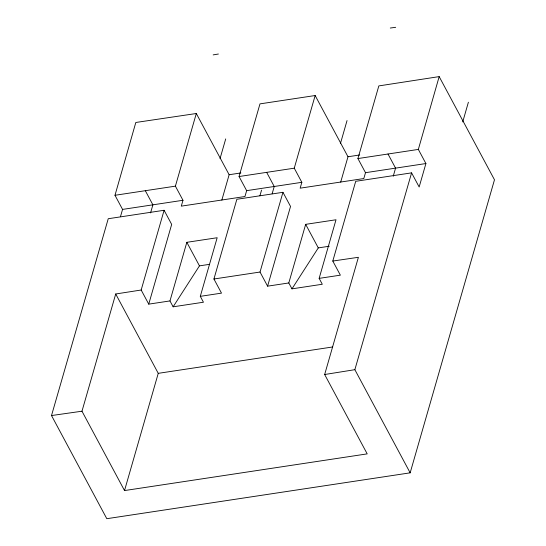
<?xml version="1.0" encoding="UTF-8"?>
<svg xmlns="http://www.w3.org/2000/svg" width="546" height="546" viewBox="0 0 546 546"><rect width="100%" height="100%" fill="white"/><g stroke="black" fill="none" stroke-linecap="round" stroke-linejoin="round"><path stroke-width="0.82" d="M120.461 216.687L122.557 209.411L114.988 195.284L135.817 122.475L196.307 113.507L229.136 174.727L221.84 200.075M319.144 278.371L336.008 219.765L305.671 224.345L288.807 282.958L291.967 288.848L322.297 284.261L319.144 278.371L340.37 275.17L332.794 261.049L355.719 181.306L411.588 172.864L419.164 186.991L425.907 163.547L418.338 149.42L439.175 76.611L378.822 85.913L357.923 158.558L365.499 172.686L363.807 178.549L300.15 188.172L301.836 182.316L294.26 168.182L315.158 95.53L259.978 103.876L239.066 176.529L246.642 190.656L244.956 196.519L181.292 206.142L182.978 200.28L175.403 186.152L196.307 113.507M439.175 76.611L494.485 179.784L410.162 472.836L106.811 518.7L51.515 415.547L108.238 218.728L164.1 210.278L171.676 224.406L148.744 304.142L169.97 300.928L186.834 242.315L217.171 237.728L200.3 296.341L203.453 302.225L173.123 306.811L169.97 300.928M332.794 261.049L358.394 257.296L324.658 374.515L367.199 453.876L124.522 490.567L81.982 411.206L115.711 293.987L141.168 290.015L164.1 210.278M150.566 212.906L152.894 204.825L145.318 190.697M124.522 490.567L158.251 373.341L115.711 293.987M220.045 158.579L225.71 138.909M200.3 296.341L221.505 293.134L213.93 279.006L236.868 199.276L282.958 192.308L290.533 206.436L267.601 286.165L288.807 282.958M259.91 195.796L261.554 190.097M272.14 193.762L274.235 186.486L266.66 172.352M267.601 286.165L260.026 272.038L282.958 192.308M340.445 143.516L347.044 120.564M340.69 182.105L347.986 156.75L315.158 95.53M393.25 176.215L395.57 168.134L388.001 154.006M410.162 472.836L354.859 369.683L411.588 172.864M462.735 121.888L468.393 102.218M173.123 306.811L199.461 265.861L209.575 264.332M291.967 288.848L318.291 247.898L329.245 246.239M213.172 54.893L218.393 54.02M324.658 374.515L354.859 369.683M229.136 174.727L240.861 172.952M347.986 156.75L359.712 154.982M114.988 195.284L175.403 186.152M239.066 176.529L294.26 168.182M357.923 158.558L418.338 149.42M122.557 209.411L182.978 200.28M246.642 190.656L301.836 182.316M365.499 172.686L425.907 163.547M213.93 279.006L260.026 272.038M158.251 373.341L332.678 346.969M51.515 415.547L81.982 411.206M390.294 28.03L395.686 27.3M305.671 224.345L318.291 247.898M186.834 242.315L199.461 265.861M141.168 290.015L148.744 304.142"/></g></svg>
